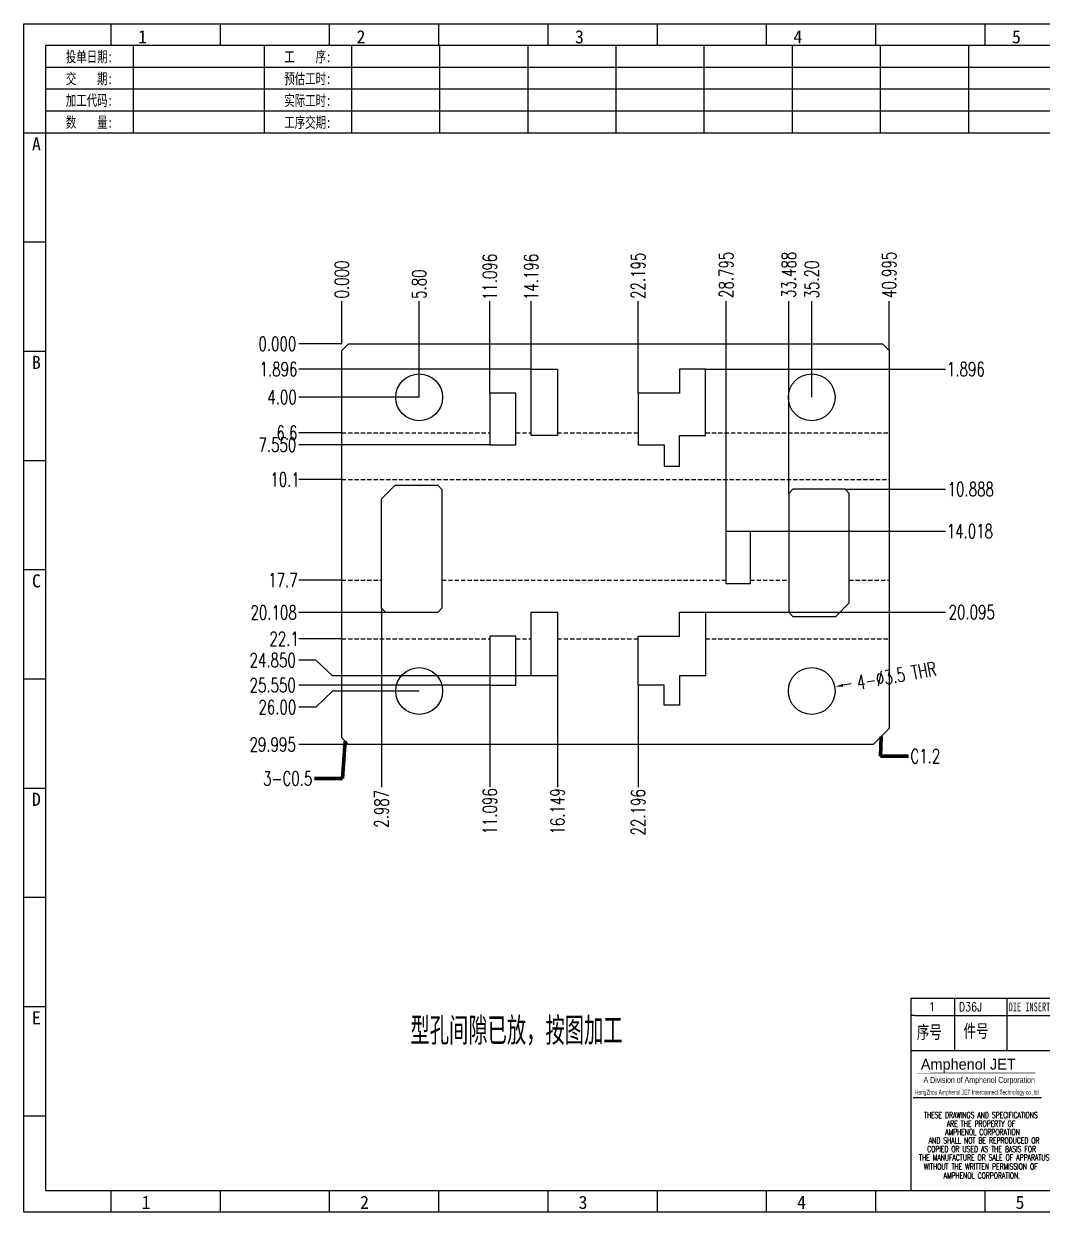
# Model space of a CAD drawing. Header units: millimetres. Extents: x -2852 to 5627, y -2271 to 1849.
# Drawn here: x -778.4 to -702.1, y -1017.1 to -928.1 of the extents above; entities that cross this region are included whole.
import ezdxf
from ezdxf.enums import TextEntityAlignment as Align

# ---------------------------------------------------------------- set-up
doc = ezdxf.new("R2010")
doc.units = ezdxf.units.MM
doc.header["$PDSIZE"] = 3
doc.linetypes.add('DASHED2', pattern=[9.525, 6.35, -3.175])
for name, color, linetype in [('1', 7, 'Continuous'), ('11', 4, 'DASHED2'), ('41', 1, 'Continuous')]:
    doc.layers.add(name, color=color, linetype=linetype)
doc.styles.add('CH', font='仿宋_GB2312_0.ttf')
doc.styles.add('jet01', font='simplex.shx', dxfattribs={"width": 0.7, "bigfont": 'hztxt.shx'})
doc.styles.add('jet02', font='simplex.shx', dxfattribs={"width": 0.7})
doc.styles.add('SIMPLEX', font='SIMPLEX')
doc.styles.get("Standard").update_dxf_attribs({"font": '仿宋_GB2312_0.ttf', "width": 0.7})
doc.styles.add('TEXTSTYLE_1', font='TRIUMB.TTF')
doc.styles.add('TEXTSTYLE_2', font='TRIUM.TTF')
doc.styles.add('tk', font='', dxfattribs={"width": 0.7})
doc.styles.add('tk 2', font='仿宋_GB2312_0.ttf', dxfattribs={"width": 0.65})
doc.styles.add('tk 4', font='simplex.shx', dxfattribs={"width": 0.65, "bigfont": 'bigfont.shx'})
doc.styles.get('tk').set_extended_font_data('NSimSun')
doc.dimstyles.new('jet02', dxfattribs={"dimtxt": 3.5, "dimasz": 2.1, "dimexe": 1, "dimexo": 0, "dimgap": 0.5, "dimtad": 0, "dimtoh": 1, "dimdec": 3, "dimzin": 9, "dimdsep": 46, "dimtxsty": 'jet02', "dimcen": 0, "dimclrt": 256, "dimazin": 2, "dimtfac": 1, "dimtdec": 3, "dimtofl": 0, "dimtmove": 0, "dimatfit": 1, "dimfxl": 0, "dimarcsym": 0})

# ---------------------------------------------------------------- blocks, each defined once
blk = doc.blocks.new('A3-N')
at = {"layer": '1', "color": 1}
for p, q in [((0, 0), (0, 296.73)), ((0, 296.73), (420, 296.73)), ((21.82, 291.27), (21.82, 296.73)), ((49.09, 291.27), (49.09, 296.73)), ((76.36, 291.27), (76.36, 296.73)), ((103.64, 291.27), (103.64, 296.73)), ((103.64, 291.27), (103.64, 296.73)), ((103.64, 291.27), (103.64, 296.73)), ((130.91, 291.27), (130.91, 296.73)), ((158.18, 291.27), (158.18, 296.73)), ((185.45, 291.27), (185.45, 296.73)), ((212.73, 291.27), (212.73, 296.73)), ((240, 291.27), (240, 296.73)), ((5.45, 269.45), (0, 269.45)), ((5.45, 242.18), (0, 242.18)), ((5.45, 214.91), (0, 214.91)), ((5.45, 187.64), (0, 187.64)), ((5.45, 160.36), (0, 160.36)), ((5.45, 133.09), (0, 133.09)), ((5.45, 105.82), (0, 105.82)), ((5.45, 78.55), (0, 78.55)), ((5.45, 51.27), (0, 51.27)), ((222.45, 49.09), (221.45, 49.09)), ((221.45, 49.09), (221.45, 40.36)), ((222.45, 49.09), (414.55, 49.09)), ((232.36, 49.09), (232.36, 40.36)), ((245.45, 49.09), (245.45, 40.36)), ((5.45, 24), (0, 24)), ((21.82, 0), (21.82, 5.45)), ((49.09, 0), (49.09, 5.45)), ((76.36, 0), (76.36, 5.45)), ((103.64, 0), (103.64, 5.45)), ((130.91, 0), (130.91, 5.45)), ((158.18, 0), (158.18, 5.45)), ((185.45, 0), (185.45, 5.45)), ((212.73, 0), (212.73, 5.45)), ((240, 0), (240, 5.45)), ((1, 0), (0, 0)), ((420, 0), (1, 0))]:
    blk.add_line(p, q, dxfattribs=at)
at = {"layer": '1'}
for p, q in [((221.45, 40.36), (221.45, 5.45)), ((221.45, 40.36), (414.55, 40.36)), ((221.45, 40.36), (414.55, 40.36)), ((222.08, 28.67), (254.12, 28.67))]:
    blk.add_line(p, q, dxfattribs=at)
blk.add_lwpolyline([(221.45, 5.45), (414.55, 5.45), (414.55, 291.27), (5.45, 291.27), (5.45, 5.45), (414.55, 5.45)], dxfattribs=at)
at = {"layer": '1', "color": 7, "linetype": 'Continuous', "const_width": 0.123}
blk.add_lwpolyline([(223.11, 34.74), (252.6, 34.76)], dxfattribs=at)
at = {"layer": '41'}
for p, q in [((27.27, 291.27), (27.27, 269.45)), ((60, 291.27), (60, 269.45)), ((81.82, 291.27), (81.82, 269.45)), ((103.82, 291.27), (103.82, 269.45)), ((125.82, 291.27), (125.82, 269.45)), ((147.82, 291.27), (147.82, 269.45)), ((169.82, 291.27), (169.82, 269.45)), ((191.82, 291.27), (191.82, 269.45)), ((213.82, 291.27), (213.82, 269.45)), ((235.82, 291.27), (235.82, 269.45)), ((367.82, 285.82), (5.45, 285.82)), ((367.82, 280.36), (5.45, 280.36)), ((367.82, 274.91), (5.45, 274.91)), ((414.55, 269.45), (5.45, 269.45))]:
    blk.add_line(p, q, dxfattribs=at)
at = {"layer": '1', "color": 1}
for s, p in [('1', (29.64, 295.11)), ('2', (84.18, 295.11)), ('3', (138.73, 295.11)), ('4', (193.27, 295.11)), ('5', (247.82, 295.11)), ('1', (30.53, 4.11)), ('2', (85.08, 4.11)), ('3', (139.62, 4.11)), ('4', (194.17, 4.11)), ('5', (248.72, 4.11))]:
    blk.add_text(s, height=3.27, dxfattribs=at).set_placement(p, align=Align.TOP_CENTER)
at = {"layer": '1', "style": 'tk', "width": 0.7}
for s, p in [('投单日期:', (16.36, 288.55)), ('工    序:', (70.91, 288.55)), ('交    期:', (16.36, 283.09)), ('预估工时:', (70.91, 283.09)), ('加工代码:', (16.36, 277.64)), ('实际工时:', (70.91, 277.64)), ('数    量:', (16.36, 272.18)), ('工序交期:', (70.91, 272.18))]:
    blk.add_text(s, height=2.727, dxfattribs=at).set_placement(p, align=Align.MIDDLE)
at = {"layer": '1', "color": 1}
for s, p in [('A', (2.04, 268.36)), ('B', (2.04, 213.82)), ('C', (2.04, 159.27)), ('D', (2.04, 104.73)), ('E', (2.04, 50.18))]:
    blk.add_text(s, height=3.27, dxfattribs=at).set_placement(p, align=Align.TOP_LEFT)
at = {"layer": '1', "color": 1, "style": 'tk 2', "width": 0.7}
for s, p in [('序号', (222.96, 43.34)), ('件号', (234.62, 43.61))]:
    blk.add_text(s, height=3.273, dxfattribs=at).set_placement(p)
at = {"layer": '1', "color": 7, "linetype": 'Continuous', "style": 'TEXTSTYLE_1'}
blk.add_text('Amphenol JET', height=2.7, dxfattribs=at).set_placement((223.96, 35.61))
at = {"layer": '1', "color": 7, "linetype": 'Continuous'}
for s, height, style, width, p in [('A Division of Amphenol Corporation', 1.5, 'TEXTSTYLE_2', 0.7, (224.64, 32.29)), ('HangZhou Amphenol JET Interconnect Technology co.,ltd ', 1.2, 'TEXTSTYLE_2', 0.6, (222.47, 29.36)), ('THESE DRAWINGS AND SPECIFICATIONS', 1.5, 'tk 4', 0.6, (224.73, 23.52)), ('ARE THE PROPERTY OF', 1.5, 'tk 4', 0.6, (230.45, 21.35)), ('AND SHALL NOT BE REPRODUCED OR', 1.5, 'tk 4', 0.6, (225.95, 17.17)), ('AMPHENOL CORPORATION', 1.5, 'tk 4', 0.6, (230.04, 19.27)), ('COPIED OR USED AS THE BASIS FOR', 1.5, 'tk 4', 0.6, (225.54, 15.02)), ('THE MANUFACTURE OR SALE OF APPARATUS', 1.5, 'tk 4', 0.6, (223.5, 12.92)), ('WITHOUT THE WRITTEN PERMISSION OF', 1.5, 'tk 4', 0.6, (224.73, 10.67)), ('AMPHENOL CORPORATION.', 1.5, 'tk 4', 0.6, (229.63, 8.4))]:
    blk.add_text(s, height=height, dxfattribs=dict(at, style=style, width=width)).set_placement(p)
at = {"layer": '1', "style": 'tk 2', "width": 0.7}
for tag, p in [('PATR-NO1', (309.84, 32.96)), ('TITLE', (365.74, 30.9)), ('PATR-NO2', (309.84, 27.81)), ('DWG-NO:', (366.54, 18.14))]:
    blk.add_attdef(tag, p, '', height=3.27, dxfattribs=at)
at = {"layer": '1', "color": 1, "style": 'tk 2', "width": 0.7}
for tag, p in [('DRAW', (314.55, 7.27)), ('DATE', (334.72, 7.32))]:
    blk.add_attdef(tag, p, '', height=3.49, dxfattribs=at)
at = {"layer": '1', "style": 'tk 2', "width": 0.7}
for tag, p in [('SCALE', (376.55, 8.73)), ('SHEET', (386.6, 8.72)), ('REV', (397.38, 8.73))]:
    blk.add_attdef(tag, text='', height=2.18, dxfattribs=at).set_placement(p, align=Align.MIDDLE_LEFT)
blk = doc.blocks.new('FB3')
at = {"layer": '1', "color": 1}
for p, q in [((0, 4.36), (193.09, 4.36)), ((0, 4.36), (0, 0)), ((10.91, 4.36), (10.91, 0)), ((24, 4.36), (24, 0)), ((68.73, 4.36), (68.73, 0)), ((80.73, 4.36), (80.73, 0)), ((101.45, 4.36), (101.45, 0)), ((122.18, 4.36), (122.18, 0)), ((171.27, 0), (171.27, 4.36))]:
    blk.add_line(p, q, dxfattribs=at)
at = {"layer": '1'}
for tag, style, p in [('ITEM', 'SIMPLEX', (4.36, 2.18)), ('PARTNO', 'SIMPLEX', (12, 2.18)), ('QTY', 'SIMPLEX', (74.18, 2.18)), ('MATL', 'CH', (81.72, 2.18)), ('FINISH', 'SIMPLEX', (104.17, 2.18)), ('SPEC', 'SIMPLEX', (130.91, 2.18)), ('REMARK', 'SIMPLEX', (174.06, 2.18))]:
    blk.add_attdef(tag, text='', height=2.18, dxfattribs=dict(at, style=style)).set_placement(p, align=Align.MIDDLE_LEFT)
at = {"layer": '1', "style": 'tk', "width": 0.7}
blk.add_attdef('DIE', text='', height=2.18, dxfattribs=at).set_placement((24.43, 2.18), align=Align.MIDDLE_LEFT)
blk = doc.blocks.new('*D2708')
at = {"layer": '41', "ltscale": 0.05}
blk.add_line((160.653, -3404.487), (157.448, -3404.487), dxfattribs=at)
at = {"layer": 'Defpoints', "color": 0, "ltscale": 0.05}
for p in [(157.448, -3404.487), (160.653, -3404.487), (160.653, -3404.487)]:
    blk.add_point(p, dxfattribs=at)
at = {"layer": '41', "ltscale": 0.05, "insert": (155.828, -3404.487), "char_height": 1.05, "attachment_point": 5, "style": 'jet02'}
blk.add_mtext('0.000', dxfattribs=at)
blk = doc.blocks.new('*D2709')
at = {"layer": '41', "ltscale": 0.05}
blk.add_line((161.153, -3434.482), (157.448, -3434.482), dxfattribs=at)
at = {"layer": 'Defpoints', "color": 0, "ltscale": 0.05}
for p in [(160.653, -3404.487), (157.448, -3434.482), (161.153, -3434.482)]:
    blk.add_point(p, dxfattribs=at)
at = {"layer": '41', "ltscale": 0.05, "insert": (155.478, -3434.482), "char_height": 1.05, "attachment_point": 5, "style": 'jet02'}
blk.add_mtext('29.995', dxfattribs=at)
blk = doc.blocks.new('*D2710')
at = {"layer": '41', "ltscale": 0.05}
for p, q in [((159.968, -3430.485), (158.708, -3431.687)), ((166.45, -3430.485), (159.968, -3430.485)), ((158.708, -3431.687), (157.448, -3431.687))]:
    blk.add_line(p, q, dxfattribs=at)
at = {"layer": 'Defpoints', "color": 0, "ltscale": 0.05}
for p in [(160.653, -3404.487), (166.45, -3430.485), (157.448, -3431.687)]:
    blk.add_point(p, dxfattribs=at)
at = {"layer": '41', "ltscale": 0.05, "insert": (155.828, -3431.687), "char_height": 1.05, "attachment_point": 5, "style": 'jet02'}
blk.add_mtext('26.00', dxfattribs=at)
blk = doc.blocks.new('*D2711')
at = {"layer": '41', "ltscale": 0.05}
blk.add_line((160.653, -3426.583), (157.448, -3426.583), dxfattribs=at)
at = {"layer": 'Defpoints', "color": 0, "ltscale": 0.05}
for p in [(160.653, -3404.487), (157.448, -3426.583), (160.653, -3426.583)]:
    blk.add_point(p, dxfattribs=at)
at = {"layer": '41', "ltscale": 0.05, "insert": (156.336, -3426.583), "char_height": 1.05, "attachment_point": 5, "style": 'jet02'}
blk.add_mtext('22.1', dxfattribs=at)
blk = doc.blocks.new('*D2712')
at = {"layer": '41', "ltscale": 0.05}
blk.add_line((160.653, -3422.183), (157.448, -3422.183), dxfattribs=at)
at = {"layer": 'Defpoints', "color": 0, "ltscale": 0.05}
for p in [(160.653, -3404.487), (157.448, -3422.183), (160.653, -3422.183)]:
    blk.add_point(p, dxfattribs=at)
at = {"layer": '41', "ltscale": 0.05, "insert": (156.248, -3422.183), "char_height": 1.05, "attachment_point": 5, "style": 'jet02'}
blk.add_mtext('17.7', dxfattribs=at)
blk = doc.blocks.new('*D2713')
at = {"layer": '41', "ltscale": 0.05}
blk.add_line((160.653, -3414.637), (157.448, -3414.637), dxfattribs=at)
at = {"layer": 'Defpoints', "color": 0, "ltscale": 0.05}
for p in [(160.653, -3404.487), (157.448, -3414.637), (160.653, -3414.637)]:
    blk.add_point(p, dxfattribs=at)
at = {"layer": '41', "ltscale": 0.05, "insert": (156.406, -3414.637), "char_height": 1.05, "attachment_point": 5, "style": 'jet02'}
blk.add_mtext('10.1', dxfattribs=at)
blk = doc.blocks.new('*D2714')
at = {"layer": '41', "ltscale": 0.05}
blk.add_line((160.653, -3411.137), (157.448, -3411.137), dxfattribs=at)
at = {"layer": 'Defpoints', "color": 0, "ltscale": 0.05}
for p in [(160.653, -3404.487), (157.448, -3411.137), (160.653, -3411.137)]:
    blk.add_point(p, dxfattribs=at)
at = {"layer": '41', "ltscale": 0.05, "insert": (156.546, -3411.137), "char_height": 1.05, "attachment_point": 5, "style": 'jet02'}
blk.add_mtext('6.6', dxfattribs=at)
blk = doc.blocks.new('*D2715')
at = {"layer": '41', "ltscale": 0.05}
blk.add_line((166.45, -3408.485), (157.448, -3408.485), dxfattribs=at)
at = {"layer": 'Defpoints', "color": 0, "ltscale": 0.05}
for p in [(160.653, -3404.487), (157.448, -3408.485), (166.45, -3408.485)]:
    blk.add_point(p, dxfattribs=at)
at = {"layer": '41', "ltscale": 0.05, "insert": (156.178, -3408.485), "char_height": 1.05, "attachment_point": 5, "style": 'jet02'}
blk.add_mtext('4.00', dxfattribs=at)
blk = doc.blocks.new('*D2716')
at = {"layer": '41', "ltscale": 0.05}
blk.add_line((160.653, -3404.487), (160.653, -3401.283), dxfattribs=at)
at = {"layer": 'Defpoints', "color": 0, "ltscale": 0.05}
for p in [(160.653, -3401.283), (160.653, -3404.487), (160.653, -3404.487)]:
    blk.add_point(p, dxfattribs=at)
at = {"layer": '41', "ltscale": 0.05, "insert": (160.653, -3399.663), "char_height": 1.05, "attachment_point": 5, "rotation": 90, "style": 'jet02'}
blk.add_mtext('0.000', dxfattribs=at)
blk = doc.blocks.new('*D2717')
at = {"layer": '41', "ltscale": 0.05}
blk.add_line((166.45, -3408.485), (166.45, -3401.283), dxfattribs=at)
at = {"layer": 'Defpoints', "color": 0, "ltscale": 0.05}
for p in [(166.45, -3401.283), (160.653, -3404.487), (166.45, -3408.485)]:
    blk.add_point(p, dxfattribs=at)
at = {"layer": '41', "ltscale": 0.05, "insert": (166.45, -3400.013), "char_height": 1.05, "attachment_point": 5, "rotation": 90, "style": 'jet02'}
blk.add_mtext('5.80', dxfattribs=at)
blk = doc.blocks.new('*D2718')
at = {"layer": '41', "ltscale": 0.05}
blk.add_line((171.748, -3408.183), (171.748, -3401.283), dxfattribs=at)
at = {"layer": 'Defpoints', "color": 0, "ltscale": 0.05}
for p in [(171.748, -3401.283), (160.653, -3404.487), (171.748, -3408.183)]:
    blk.add_point(p, dxfattribs=at)
at = {"layer": '41', "ltscale": 0.05, "insert": (171.748, -3399.47), "char_height": 1.05, "attachment_point": 5, "rotation": 90, "style": 'jet02'}
blk.add_mtext('11.096', dxfattribs=at)
blk = doc.blocks.new('*D2719')
at = {"layer": '41', "ltscale": 0.05}
blk.add_line((195.85, -3408.485), (195.85, -3401.283), dxfattribs=at)
at = {"layer": 'Defpoints', "color": 0, "ltscale": 0.05}
for p in [(195.85, -3401.283), (160.653, -3404.487), (195.85, -3408.485)]:
    blk.add_point(p, dxfattribs=at)
at = {"layer": '41', "ltscale": 0.05, "insert": (195.85, -3399.663), "char_height": 1.05, "attachment_point": 5, "rotation": 90, "style": 'jet02'}
blk.add_mtext('35.20', dxfattribs=at)
blk = doc.blocks.new('*D2720')
at = {"layer": '41', "ltscale": 0.05}
blk.add_line((201.648, -3404.987), (201.648, -3401.283), dxfattribs=at)
at = {"layer": 'Defpoints', "color": 0, "ltscale": 0.05}
for p in [(201.648, -3401.283), (160.653, -3404.487), (201.648, -3404.987)]:
    blk.add_point(p, dxfattribs=at)
at = {"layer": '41', "ltscale": 0.05, "insert": (201.648, -3399.313), "char_height": 1.05, "attachment_point": 5, "rotation": 90, "style": 'jet02'}
blk.add_mtext('40.995', dxfattribs=at)
blk = doc.blocks.new('*D2721')
at = {"layer": '41', "ltscale": 0.05}
blk.add_line((163.64, -3424.289), (163.64, -3437.687), dxfattribs=at)
at = {"layer": 'Defpoints', "color": 0, "ltscale": 0.05}
for p in [(160.653, -3404.487), (163.64, -3424.289), (163.64, -3437.687)]:
    blk.add_point(p, dxfattribs=at)
at = {"layer": '41', "ltscale": 0.05, "insert": (163.64, -3439.307), "char_height": 1.05, "attachment_point": 5, "rotation": 90, "style": 'jet02'}
blk.add_mtext('2.987', dxfattribs=at)
blk = doc.blocks.new('*D2722')
at = {"layer": '41', "ltscale": 0.05}
blk.add_line((174.848, -3406.383), (174.848, -3401.283), dxfattribs=at)
at = {"layer": 'Defpoints', "color": 0, "ltscale": 0.05}
for p in [(174.848, -3401.283), (160.653, -3404.487), (174.848, -3406.383)]:
    blk.add_point(p, dxfattribs=at)
at = {"layer": '41', "ltscale": 0.05, "insert": (174.848, -3399.47), "char_height": 1.05, "attachment_point": 5, "rotation": 90, "style": 'jet02'}
blk.add_mtext('14.196', dxfattribs=at)
blk = doc.blocks.new('*D2723')
at = {"layer": '41', "ltscale": 0.05}
blk.add_line((182.848, -3408.183), (182.848, -3401.283), dxfattribs=at)
at = {"layer": 'Defpoints', "color": 0, "ltscale": 0.05}
for p in [(182.848, -3401.283), (160.653, -3404.487), (182.848, -3408.183)]:
    blk.add_point(p, dxfattribs=at)
at = {"layer": '41', "ltscale": 0.05, "insert": (182.848, -3399.383), "char_height": 1.05, "attachment_point": 5, "rotation": 90, "style": 'jet02'}
blk.add_mtext('22.195', dxfattribs=at)
blk = doc.blocks.new('*D2724')
at = {"layer": '41', "ltscale": 0.05}
blk.add_line((189.448, -3418.505), (189.448, -3401.283), dxfattribs=at)
at = {"layer": 'Defpoints', "color": 0, "ltscale": 0.05}
for p in [(189.448, -3401.283), (160.653, -3404.487), (189.448, -3418.505)]:
    blk.add_point(p, dxfattribs=at)
at = {"layer": '41', "ltscale": 0.05, "insert": (189.448, -3399.313), "char_height": 1.05, "attachment_point": 5, "rotation": 90, "style": 'jet02'}
blk.add_mtext('28.795', dxfattribs=at)
blk = doc.blocks.new('*D2725')
at = {"layer": '41', "ltscale": 0.05}
blk.add_line((194.14, -3415.681), (194.14, -3401.283), dxfattribs=at)
at = {"layer": 'Defpoints', "color": 0, "ltscale": 0.05}
for p in [(194.14, -3401.283), (160.653, -3404.487), (194.14, -3415.681)]:
    blk.add_point(p, dxfattribs=at)
at = {"layer": '41', "ltscale": 0.05, "insert": (194.14, -3399.313), "char_height": 1.05, "attachment_point": 5, "rotation": 90, "style": 'jet02'}
blk.add_mtext('33.488', dxfattribs=at)
blk = doc.blocks.new('*D2726')
at = {"layer": '41', "ltscale": 0.05}
blk.add_line((171.748, -3430.037), (171.748, -3437.687), dxfattribs=at)
at = {"layer": 'Defpoints', "color": 0, "ltscale": 0.05}
for p in [(160.653, -3404.487), (171.748, -3430.037), (171.748, -3437.687)]:
    blk.add_point(p, dxfattribs=at)
at = {"layer": '41', "ltscale": 0.05, "insert": (171.748, -3439.5), "char_height": 1.05, "attachment_point": 5, "rotation": 90, "style": 'jet02'}
blk.add_mtext('11.096', dxfattribs=at)
blk = doc.blocks.new('*D2727')
at = {"layer": '41', "ltscale": 0.05}
blk.add_line((176.802, -3429.337), (176.802, -3437.687), dxfattribs=at)
at = {"layer": 'Defpoints', "color": 0, "ltscale": 0.05}
for p in [(160.653, -3404.487), (176.802, -3429.337), (176.802, -3437.687)]:
    blk.add_point(p, dxfattribs=at)
at = {"layer": '41', "ltscale": 0.05, "insert": (176.802, -3439.5), "char_height": 1.05, "attachment_point": 5, "rotation": 90, "style": 'jet02'}
blk.add_mtext('16.149', dxfattribs=at)
blk = doc.blocks.new('*D2728')
at = {"layer": '41', "ltscale": 0.05}
blk.add_line((182.848, -3430.037), (182.848, -3437.687), dxfattribs=at)
at = {"layer": 'Defpoints', "color": 0, "ltscale": 0.05}
for p in [(160.653, -3404.487), (182.848, -3430.037), (182.848, -3437.687)]:
    blk.add_point(p, dxfattribs=at)
at = {"layer": '41', "ltscale": 0.05, "insert": (182.848, -3439.57), "char_height": 1.05, "attachment_point": 5, "rotation": 90, "style": 'jet02'}
blk.add_mtext('22.196', dxfattribs=at)
blk = doc.blocks.new('*D2729')
at = {"layer": '41', "ltscale": 0.05}
blk.add_line((174.848, -3406.383), (157.448, -3406.383), dxfattribs=at)
at = {"layer": 'Defpoints', "color": 0, "ltscale": 0.05}
for p in [(160.653, -3404.487), (157.448, -3406.383), (174.848, -3406.383)]:
    blk.add_point(p, dxfattribs=at)
at = {"layer": '41', "ltscale": 0.05, "insert": (155.916, -3406.383), "char_height": 1.05, "attachment_point": 5, "style": 'jet02'}
blk.add_mtext('1.896', dxfattribs=at)
blk = doc.blocks.new('*D2730')
at = {"layer": '41', "ltscale": 0.05}
blk.add_line((171.748, -3412.037), (157.448, -3412.037), dxfattribs=at)
at = {"layer": 'Defpoints', "color": 0, "ltscale": 0.05}
for p in [(160.653, -3404.487), (157.448, -3412.037), (171.748, -3412.037)]:
    blk.add_point(p, dxfattribs=at)
at = {"layer": '41', "ltscale": 0.05, "insert": (155.828, -3412.037), "char_height": 1.05, "attachment_point": 5, "style": 'jet02'}
blk.add_mtext('7.550', dxfattribs=at)
blk = doc.blocks.new('*D2731')
at = {"layer": '41', "ltscale": 0.05}
blk.add_line((163.946, -3424.595), (157.448, -3424.595), dxfattribs=at)
at = {"layer": 'Defpoints', "color": 0, "ltscale": 0.05}
for p in [(160.653, -3404.487), (157.448, -3424.595), (163.946, -3424.595)]:
    blk.add_point(p, dxfattribs=at)
at = {"layer": '41', "ltscale": 0.05, "insert": (155.548, -3424.595), "char_height": 1.05, "attachment_point": 5, "style": 'jet02'}
blk.add_mtext('20.108', dxfattribs=at)
blk = doc.blocks.new('*D2732')
at = {"layer": '41', "ltscale": 0.05}
blk.add_line((171.748, -3430.037), (157.448, -3430.037), dxfattribs=at)
at = {"layer": 'Defpoints', "color": 0, "ltscale": 0.05}
for p in [(160.653, -3404.487), (157.448, -3430.037), (171.748, -3430.037)]:
    blk.add_point(p, dxfattribs=at)
at = {"layer": '41', "ltscale": 0.05, "insert": (155.478, -3430.037), "char_height": 1.05, "attachment_point": 5, "style": 'jet02'}
blk.add_mtext('25.550', dxfattribs=at)
blk = doc.blocks.new('*D2733')
at = {"layer": '41', "ltscale": 0.05}
for p, q in [((158.708, -3428.18), (157.448, -3428.18)), ((159.968, -3429.337), (158.708, -3428.18)), ((174.848, -3429.337), (159.968, -3429.337))]:
    blk.add_line(p, q, dxfattribs=at)
at = {"layer": 'Defpoints', "color": 0, "ltscale": 0.05}
for p in [(160.653, -3404.487), (157.448, -3428.18), (174.848, -3429.337)]:
    blk.add_point(p, dxfattribs=at)
at = {"layer": '41', "ltscale": 0.05, "insert": (155.478, -3428.18), "char_height": 1.05, "attachment_point": 5, "style": 'jet02'}
blk.add_mtext('24.850', dxfattribs=at)
blk = doc.blocks.new('*D2734')
at = {"layer": '41', "ltscale": 0.05}
blk.add_line((187.902, -3424.583), (205.865, -3424.583), dxfattribs=at)
at = {"layer": 'Defpoints', "color": 0, "ltscale": 0.05}
for p in [(160.653, -3404.487), (187.902, -3424.583), (205.865, -3424.583)]:
    blk.add_point(p, dxfattribs=at)
at = {"layer": '41', "ltscale": 0.05, "insert": (207.835, -3424.583), "char_height": 1.05, "attachment_point": 5, "style": 'jet02'}
blk.add_mtext('20.095', dxfattribs=at)
blk = doc.blocks.new('*D2735')
at = {"layer": '41', "ltscale": 0.05}
blk.add_line((191.252, -3418.505), (205.865, -3418.505), dxfattribs=at)
at = {"layer": 'Defpoints', "color": 0, "ltscale": 0.05}
for p in [(160.653, -3404.487), (191.252, -3418.505), (205.865, -3418.505)]:
    blk.add_point(p, dxfattribs=at)
at = {"layer": '41', "ltscale": 0.05, "insert": (207.695, -3418.505), "char_height": 1.05, "attachment_point": 5, "style": 'jet02'}
blk.add_mtext('14.018', dxfattribs=at)
blk = doc.blocks.new('*D2736')
at = {"layer": '41', "ltscale": 0.05}
blk.add_line((187.902, -3406.383), (205.865, -3406.383), dxfattribs=at)
at = {"layer": 'Defpoints', "color": 0, "ltscale": 0.05}
for p in [(160.653, -3404.487), (187.902, -3406.383), (205.865, -3406.383)]:
    blk.add_point(p, dxfattribs=at)
at = {"layer": '41', "ltscale": 0.05, "insert": (207.397, -3406.383), "char_height": 1.05, "attachment_point": 5, "style": 'jet02'}
blk.add_mtext('1.896', dxfattribs=at)
blk = doc.blocks.new('*D2737')
at = {"layer": '41', "ltscale": 0.05}
blk.add_line((198.355, -3415.375), (205.865, -3415.375), dxfattribs=at)
at = {"layer": 'Defpoints', "color": 0, "ltscale": 0.05}
for p in [(160.653, -3404.487), (198.355, -3415.375), (205.865, -3415.375)]:
    blk.add_point(p, dxfattribs=at)
at = {"layer": '41', "ltscale": 0.05, "insert": (207.765, -3415.375), "char_height": 1.05, "attachment_point": 5, "style": 'jet02'}
blk.add_mtext('10.888', dxfattribs=at)
blk = doc.blocks.new('*D2738')
at = {"layer": '41', "ltscale": 0.05}
blk.add_line((198.811, -3429.944), (198.192, -3430.057), dxfattribs=at)
blk.add_solid([(198.173, -3429.954), (198.21, -3430.16), (197.572, -3430.17)], dxfattribs=at)
at = {"layer": 'Defpoints', "color": 0, "ltscale": 0.05}
for p in [(197.572, -3430.17), (194.129, -3430.8)]:
    blk.add_point(p, dxfattribs=at)
at = {"layer": '41', "ltscale": 0.05, "insert": (202.195, -3429.325), "char_height": 1.05, "attachment_point": 5, "rotation": 10.36194, "style": 'jet02'}
blk.add_mtext('4-∅3.5{\\C1; THR}', dxfattribs=at)

msp = doc.modelspace()

# ---------------------------------------------------------------- linework, layer by layer
at = {"layer": '1', "ltscale": 0.05}
for points in [[(-713.5598, -980.8527), (-714.7598, -982.0527), (-754.0548, -982.0527), (-754.5548, -981.5527), (-754.5548, -952.5577), (-754.0548, -952.0577), (-714.0598, -952.0577), (-713.5598, -952.5577)], [(-738.4053, -958.9072), (-740.3593, -958.9072), (-740.3593, -953.9532), (-738.4053, -953.9532)], [(-729.2553, -958.9072), (-727.3053, -958.9072), (-727.3053, -953.9532), (-729.2593, -953.9532), (-729.2593, -955.7532), (-732.3593, -955.7532), (-732.3593, -959.6072), (-730.4093, -959.6072), (-730.4093, -961.2072), (-729.2553, -961.2072)], [(-743.4593, -959.6072), (-741.5053, -959.6072), (-741.5053, -955.7532), (-743.4593, -955.7532)], [(-751.5673, -971.8593), (-751.5673, -963.651), (-750.5614, -962.6452), (-747.3532, -962.6452), (-747.0473, -962.951), (-747.0473, -971.8593), (-747.3532, -972.1652), (-751.2614, -972.1652)], [(-716.5473, -971.4593), (-716.5473, -963.251), (-716.8532, -962.9452), (-720.7614, -962.9452), (-721.0673, -963.251), (-721.0673, -972.1593), (-720.7614, -972.4652), (-717.5532, -972.4652)], [(-725.7593, -970.0292), (-725.7593, -966.0752), (-723.9553, -966.0752), (-723.9553, -970.0292)], [(-738.4053, -976.9072), (-740.3593, -976.9072), (-740.3593, -972.1532), (-738.4053, -972.1532)], [(-732.3593, -977.6072), (-732.3593, -973.9532), (-729.2593, -973.9532), (-729.2593, -972.1532), (-727.3053, -972.1532), (-727.3053, -976.9072), (-729.2553, -976.9072), (-729.2553, -979.1072), (-730.4093, -979.1072), (-730.4093, -977.6072)], [(-743.4593, -977.6072), (-741.5053, -977.6072), (-741.5053, -973.9532), (-743.4593, -973.9532)]]:
    msp.add_lwpolyline(points, close=True, dxfattribs=at)
for centre in [(-748.7573, -956.0552), (-719.3573, -956.0552), (-748.7573, -978.0552), (-719.3573, -978.0552)]:
    msp.add_circle(centre, 1.75, dxfattribs=at)
at = {"layer": '11', "ltscale": 0.05}
for p, q in [((-754.5548, -958.7072), (-743.4593, -958.7072)), ((-741.5053, -958.7072), (-740.3593, -958.7072)), ((-738.4053, -958.7072), (-732.3593, -958.7072)), ((-727.3053, -958.7072), (-713.5598, -958.7072)), ((-754.5548, -962.2072), (-713.5598, -962.2072)), ((-754.5548, -969.7532), (-751.5673, -969.7532)), ((-747.0473, -969.7532), (-725.7593, -969.7532)), ((-723.9553, -969.7532), (-721.0673, -969.7532)), ((-716.5473, -969.7532), (-713.5598, -969.7532)), ((-754.5548, -974.1532), (-743.4593, -974.1532)), ((-741.5053, -974.1532), (-740.3593, -974.1532)), ((-738.4053, -974.1532), (-732.3593, -974.1532)), ((-727.3053, -974.1532), (-713.5598, -974.1532))]:
    msp.add_line(p, q, dxfattribs=at)

# ---------------------------------------------------------------- block references
at = {"layer": '1', "ltscale": 0.05, "xscale": 0.2999999999999545, "yscale": 0.2999999999999545, "zscale": 0.2999999999999545}
msp.add_blockref('A3-N', (-778.3712, -1017.0944), dxfattribs=at)
at = {"layer": '1', "ltscale": 0.05}
ref = msp.add_blockref('FB3', (-711.9348, -1002.3672), dxfattribs=dict(at, xscale=0.2999999999999545, yscale=0.2999999999999545, zscale=0.2999999999999545))
ref.add_attrib('PARTNO', 'D36J', dxfattribs={"height": 0.65455, "style": 'SIMPLEX', "width": 0.8}).set_placement((-708.3348, -1001.7126), align=Align.MIDDLE_LEFT)
ref.add_attrib('ITEM', '1', dxfattribs={"height": 0.6545, "style": 'SIMPLEX'}).set_placement((-710.6258, -1001.7126), align=Align.MIDDLE_LEFT)
ref.add_attrib('DIE', 'DIE INSERT', dxfattribs={"height": 0.65455, "style": 'tk', "width": 0.7}).set_placement((-704.6058, -1001.7126), align=Align.MIDDLE_LEFT)
ref.add_attrib('QTY', '1', dxfattribs={"height": 0.6545, "style": 'SIMPLEX'}).set_placement((-690.695, -1001.7126), align=Align.MIDDLE_LEFT)
ref.add_attrib('MATL', 'XW-42', dxfattribs={"height": 0.65455, "style": 'CH'}).set_placement((-687.42, -1001.7126), align=Align.MIDDLE_LEFT)
ref.add_attrib('FINISH', 'HRC60', dxfattribs={"height": 0.65455, "style": 'SIMPLEX'}).set_placement((-680.683, -1001.7126), align=Align.MIDDLE_LEFT)

# ---------------------------------------------------------------- texts
at = {"layer": '1', "ltscale": 0.05, "style": 'jet01', "width": 0.7}
msp.add_text('型孔间隙已放，按图加工', height=2.064003, dxfattribs=at).set_placement((-749.4102, -1004.5527))
at = {"layer": '41', "ltscale": 0.05, "char_height": 1.05, "style": 'jet02'}
for s, insert, attachment_point in [('C1.2', (-711.9648, -982.9252), 4), ('3-C0.5', (-756.7582, -984.6072), 6)]:
    msp.add_mtext(s, dxfattribs=dict(at, insert=insert, attachment_point=attachment_point))

# ---------------------------------------------------------------- dimensions: what is measured, and where the dimension line sits
at = {"layer": '41', "ltscale": 0.05}
for feature_location, offset, dtype, origin, override, picture, middle, set_off in [((-713.5598, -952.5577), (0, 3.7046), 1, (-754.5548, -952.0577), {"dimscale": 0.3, "dimtoh": 0, "dimzin": 1, "dimclrd": 256, "dimclre": 256, "dimadec": 3, "dimazin": 0, "dimatfit": 3, "dimlwd": 65535, "dimlwe": 65535}, '*D2720', (-713.5598, -946.883), (-915.2077, 2452.4298)), ((-725.7593055976, -966.0752156465), (0, 17.2221687631), 1, (-754.5548055976, -952.0576601019), {"dimscale": 0.3, "dimtoh": 0, "dimzin": 1, "dimclrd": 256, "dimclre": 256, "dimadec": 3, "dimazin": 0, "dimatfit": 3, "dimlwd": 65535, "dimlwe": 65535}, '*D2724', (-725.7593055976, -946.8830468834), (-915.2077048823, 2452.4298167741)), ((-721.0673055976, -963.2510179663), (0, 14.3979710829), 1, (-754.5548055976, -952.0576601019), {"dimscale": 0.3, "dimtoh": 0, "dimzin": 1, "dimclrd": 256, "dimclre": 256, "dimadec": 3, "dimazin": 0, "dimatfit": 3, "dimlwd": 65535, "dimlwe": 65535}, '*D2725', (-721.0673055976, -946.8830468834), (-915.2077048823, 2452.4298167741)), ((-732.3593055976, -955.7531601019), (0, 6.9001132185), 1, (-754.5548055976, -952.0576601019), {"dimscale": 0.3, "dimtoh": 0, "dimzin": 1, "dimclrd": 256, "dimclre": 256, "dimadec": 3, "dimazin": 0, "dimatfit": 3, "dimlwd": 65535, "dimlwe": 65535}, '*D2723', (-732.3593055976, -946.9530468834), (-915.2077048823, 2452.4298167741)), ((-743.4593055976, -955.7531601019), (0, 6.9001132185), 1, (-754.5548055976, -952.0576601019), {"dimscale": 0.3, "dimtoh": 0, "dimzin": 1, "dimclrd": 256, "dimclre": 256, "dimadec": 3, "dimazin": 0, "dimatfit": 3, "dimlwd": 65535, "dimlwe": 65535}, '*D2718', (-743.4593055976, -947.0405468834), (-915.2077048823, 2452.4298167741)), ((-740.3593055976, -953.9531601019), (0, 5.1001132185), 1, (-754.5548055976, -952.0576601019), {"dimscale": 0.3, "dimtoh": 0, "dimzin": 1, "dimclrd": 256, "dimclre": 256, "dimadec": 3, "dimazin": 0, "dimatfit": 3, "dimlwd": 65535, "dimlwe": 65535}, '*D2722', (-740.3593055976, -947.0405468834), (-915.2077048823, 2452.4298167741)), ((-754.5548055976, -952.0576601019), (0, 3.2046132185), 1, (-754.5548055976, -952.0576601019), {"dimscale": 0.3, "dimtoh": 0, "dimzin": 1, "dimclrd": 256, "dimclre": 256, "dimadec": 3, "dimazin": 0, "dimatfit": 3, "dimlwd": 65535, "dimlwe": 65535}, '*D2716', (-754.5548055976, -947.2330468834), (-915.2077048823, 2452.4298167741)), ((-719.3573, -956.0552), (0, 7.2021), 1, (-754.5548, -952.0577), {"dimscale": 0.3, "dimtoh": 0, "dimdec": 2, "dimzin": 1, "dimclrd": 256, "dimclre": 256, "dimazin": 0, "dimatfit": 3, "dimlwd": 65535, "dimlwe": 65535}, '*D2719', (-719.3573, -947.233), (-915.2077, 2452.4298)), ((-748.7573, -956.0552), (0, 7.2021), 1, (-754.5548, -952.0577), {"dimscale": 0.3, "dimtoh": 0, "dimdec": 2, "dimzin": 1, "dimclrd": 256, "dimclre": 256, "dimazin": 0, "dimatfit": 3, "dimlwd": 65535, "dimlwe": 65535}, '*D2717', (-748.7573, -947.583), (-915.2077, 2452.4298)), ((-754.5548055976, -952.0576601019), (-3.2046132185, 0), 0, (-754.5548055976, -952.0576601019), {"dimscale": 0.3, "dimtoh": 0, "dimzin": 1, "dimclrd": 256, "dimclre": 256, "dimadec": 3, "dimazin": 0, "dimatfit": 3, "dimlwd": 65535, "dimlwe": 65535}, '*D2708', (-759.3794188161, -952.0576601019), (-915.2077048823, 2452.4298167741)), ((-754.0548, -982.0527), (-3.7046, 0), 0, (-754.5548, -952.0577), {"dimscale": 0.3, "dimtoh": 0, "dimzin": 1, "dimclrd": 256, "dimclre": 256, "dimadec": 3, "dimazin": 0, "dimatfit": 3, "dimlwd": 65535, "dimlwe": 65535}, '*D2709', (-759.7294, -982.0527), (-915.2077, 2452.4298)), ((-743.4593055976, -977.6071601019), (-14.3001132185, 0), 0, (-754.5548055976, -952.0576601019), {"dimscale": 0.3, "dimtoh": 0, "dimzin": 1, "dimclrd": 256, "dimclre": 256, "dimadec": 3, "dimazin": 0, "dimatfit": 3, "dimlwd": 65535, "dimlwe": 65535}, '*D2732', (-759.7294188161, -977.6071601019), (-915.2077048823, 2452.4298167741)), ((-740.3593055976, -976.9071601019), (-17.4001132185, 1.1571780528), 0, (-754.5548055976, -952.0576601019), {"dimscale": 0.3, "dimtoh": 0, "dimzin": 1, "dimclrd": 256, "dimclre": 256, "dimadec": 3, "dimazin": 0, "dimatfit": 3, "dimlwd": 65535, "dimlwe": 65535}, '*D2733', (-759.7294188161, -975.7499820491), (-915.2077048823, 2452.4298167741)), ((-751.2614477332, -972.1651601019), (-6.4979710829, 0), 0, (-754.5548055976, -952.0576601019), {"dimscale": 0.3, "dimtoh": 0, "dimzin": 1, "dimclrd": 256, "dimclre": 256, "dimadec": 3, "dimazin": 0, "dimatfit": 3, "dimlwd": 65535, "dimlwe": 65535}, '*D2731', (-759.6594188161, -972.1651601019), (-915.2077048823, 2452.4298167741)), ((-748.7573, -978.0552), (-9.0021, -1.2017), 0, (-754.5548, -952.0577), {"dimscale": 0.3, "dimtoh": 0, "dimdec": 2, "dimzin": 1, "dimclrd": 256, "dimclre": 256, "dimazin": 0, "dimatfit": 3, "dimlwd": 65535, "dimlwe": 65535}, '*D2710', (-759.3794, -979.2569), (-915.2077, 2452.4298)), ((-743.4593055976, -959.6071601019), (-14.3001132185, 0), 0, (-754.5548055976, -952.0576601019), {"dimscale": 0.3, "dimtoh": 0, "dimzin": 1, "dimclrd": 256, "dimclre": 256, "dimadec": 3, "dimazin": 0, "dimatfit": 3, "dimlwd": 65535, "dimlwe": 65535}, '*D2730', (-759.3794188161, -959.6071601019), (-915.2077048823, 2452.4298167741)), ((-740.3593055976, -953.9531601019), (-17.4001132185, 0), 0, (-754.5548055976, -952.0576601019), {"dimscale": 0.3, "dimtoh": 0, "dimzin": 1, "dimclrd": 256, "dimclre": 256, "dimadec": 3, "dimazin": 0, "dimatfit": 3, "dimlwd": 65535, "dimlwe": 65535}, '*D2729', (-759.2919188161, -953.9531601019), (-915.2077048823, 2452.4298167741)), ((-748.7573, -956.0552), (-9.0021, 0), 0, (-754.5548, -952.0577), {"dimscale": 0.3, "dimtoh": 0, "dimdec": 2, "dimzin": 1, "dimclrd": 256, "dimclre": 256, "dimazin": 0, "dimatfit": 3, "dimlwd": 65535, "dimlwe": 65535}, '*D2715', (-759.0294, -956.0552), (-915.2077, 2452.4298)), ((-754.5548, -969.7532), (-3.2046, 0), 0, (-754.5548, -952.0577), {"dimscale": 0.3, "dimtoh": 0, "dimdec": 1, "dimzin": 1, "dimclrd": 256, "dimclre": 256, "dimadec": 1, "dimazin": 0, "dimatfit": 3, "dimlwd": 65535, "dimlwe": 65535}, '*D2712', (-758.9594, -969.7532), (-915.2077, 2452.4298)), ((-754.5548, -974.1532), (-3.2046, 0), 0, (-754.5548, -952.0577), {"dimscale": 0.3, "dimtoh": 0, "dimdec": 1, "dimzin": 1, "dimclrd": 256, "dimclre": 256, "dimadec": 1, "dimazin": 0, "dimatfit": 3, "dimlwd": 65535, "dimlwe": 65535}, '*D2711', (-758.8719, -974.1532), (-915.2077, 2452.4298)), ((-754.5548, -962.2072), (-3.2046, 0), 0, (-754.5548, -952.0577), {"dimscale": 0.3, "dimtoh": 0, "dimdec": 1, "dimzin": 1, "dimclrd": 256, "dimclre": 256, "dimadec": 1, "dimazin": 0, "dimatfit": 3, "dimlwd": 65535, "dimlwe": 65535}, '*D2713', (-758.8019, -962.2072), (-915.2077, 2452.4298)), ((-754.5548, -958.7072), (-3.2046, 0), 0, (-754.5548, -952.0577), {"dimscale": 0.3, "dimtoh": 0, "dimdec": 1, "dimzin": 1, "dimclrd": 256, "dimclre": 256, "dimadec": 1, "dimazin": 0, "dimatfit": 3, "dimlwd": 65535, "dimlwe": 65535}, '*D2714', (-758.6619, -958.7072), (-915.2077, 2452.4298)), ((-751.5673055976, -971.8593022375), (0, -13.3979710829), 1, (-754.5548055976, -952.0576601019), {"dimscale": 0.3, "dimtoh": 0, "dimzin": 1, "dimclrd": 256, "dimclre": 256, "dimadec": 3, "dimazin": 0, "dimatfit": 3, "dimlwd": 65535, "dimlwe": 65535}, '*D2721', (-751.5673055976, -986.8772733204), (-915.2077048823, 2452.4298167741)), ((-743.4593055976, -977.6071601019), (0, -7.6501132185), 1, (-754.5548055976, -952.0576601019), {"dimscale": 0.3, "dimtoh": 0, "dimzin": 1, "dimclrd": 256, "dimclre": 256, "dimadec": 3, "dimazin": 0, "dimatfit": 3, "dimlwd": 65535, "dimlwe": 65535}, '*D2726', (-743.4593055976, -987.0697733204), (-915.2077048823, 2452.4298167741)), ((-738.4053055976, -976.9071601019), (0, -8.3501132185), 1, (-754.5548055976, -952.0576601019), {"dimscale": 0.3, "dimtoh": 0, "dimzin": 1, "dimclrd": 256, "dimclre": 256, "dimadec": 3, "dimazin": 0, "dimatfit": 3, "dimlwd": 65535, "dimlwe": 65535}, '*D2727', (-738.4053055976, -987.0697733204), (-915.2077048823, 2452.4298167741)), ((-732.3593055976, -977.6071601019), (0, -7.6501132185), 1, (-754.5548055976, -952.0576601019), {"dimscale": 0.3, "dimtoh": 0, "dimzin": 1, "dimclrd": 256, "dimclre": 256, "dimadec": 3, "dimazin": 0, "dimatfit": 3, "dimlwd": 65535, "dimlwe": 65535}, '*D2728', (-732.3593055976, -987.1397733204), (-915.2077048823, 2452.4298167741)), ((-727.3053055976, -972.1531601019), (17.9625114216, 0), 0, (-754.5548055976, -952.0576601019), {"dimscale": 0.3, "dimtoh": 0, "dimzin": 1, "dimclrd": 256, "dimclre": 256, "dimadec": 3, "dimazin": 0, "dimatfit": 3, "dimlwd": 65535, "dimlwe": 65535}, '*D2734', (-707.372794176, -972.1531601019), (-915.2077048823, 2452.4298167741)), ((-723.95531, -966.07522), (14.61251, 0), 0, (-754.55481, -952.05766), {"dimscale": 0.3, "dimtoh": 0, "dimzin": 1, "dimclrd": 256, "dimclre": 256, "dimadec": 3, "dimazin": 0, "dimatfit": 3, "dimlwd": 65535, "dimlwe": 65535}, '*D2735', (-707.51279, -966.07522), (-915.2077, 2452.42982)), ((-727.3053055976, -953.9531601019), (17.9625114216, 0), 0, (-754.5548055976, -952.0576601019), {"dimscale": 0.3, "dimtoh": 0, "dimzin": 1, "dimclrd": 256, "dimclre": 256, "dimadec": 3, "dimazin": 0, "dimatfit": 3, "dimlwd": 65535, "dimlwe": 65535}, '*D2736', (-707.810294176, -953.9531601019), (-915.2077048823, 2452.4298167741)), ((-716.8531634619, -962.9451601019), (7.510369286, 0), 0, (-754.5548055976, -952.0576601019), {"dimscale": 0.3, "dimtoh": 0, "dimzin": 1, "dimclrd": 256, "dimclre": 256, "dimadec": 3, "dimazin": 0, "dimatfit": 3, "dimlwd": 65535, "dimlwe": 65535}, '*D2737', (-707.442794176, -962.9451601019), (-915.2077048823, 2452.4298167741))]:
    dim = msp.add_ordinate_dim(feature_location=feature_location, offset=offset, dtype=dtype, origin=origin, dimstyle='jet02', override=override, dxfattribs=at)
    dim.commit()
    dim.dimension.update_dxf_attribs({"geometry": picture, "text_midpoint": middle, "insert": set_off})
dim = msp.add_diameter_dim_2p(p1=(-721.0788, -978.3699), p2=(-717.6358, -977.7404), text='4-<>{\\C1; THR}', dimstyle='jet02', override={"dimscale": 0.3, "dimtoh": 0, "dimdec": 1, "dimzin": 1, "dimclrd": 256, "dimclre": 256, "dimadec": 1, "dimazin": 0, "dimatfit": 3, "dimlwd": 65535, "dimlwe": 65535}, dxfattribs=at)
dim.commit()
dim.dimension.update_dxf_attribs({"geometry": '*D2738', "text_midpoint": (-713.0125, -976.895), "insert": (-915.2077, 2452.4298)})

# ---------------------------------------------------------------- leaders
at = {"layer": '41', "ltscale": 0.05, "annotation_type": 0, "has_hookline": 1}
for points, hookline_direction, text_width in [([(-754.3048, -981.8027), (-754.5082, -984.6072), (-756.6082, -984.6072)], 1, 3.885), ([(-714.1598, -981.4527), (-714.2148, -982.9252), (-712.1148, -982.9252)], 0, 2.135)]:
    msp.add_leader(points, dimstyle='jet02', override={"dimscale": 0.3, "dimtoh": 0, "dimdec": 1, "dimzin": 1, "dimclrd": 256, "dimclre": 256, "dimadec": 1, "dimazin": 0, "dimatfit": 3, "dimlwd": 65535, "dimlwe": 65535}, dxfattribs=dict(at, hookline_direction=hookline_direction, text_width=text_width))

doc.saveas('drawing.dxf')
